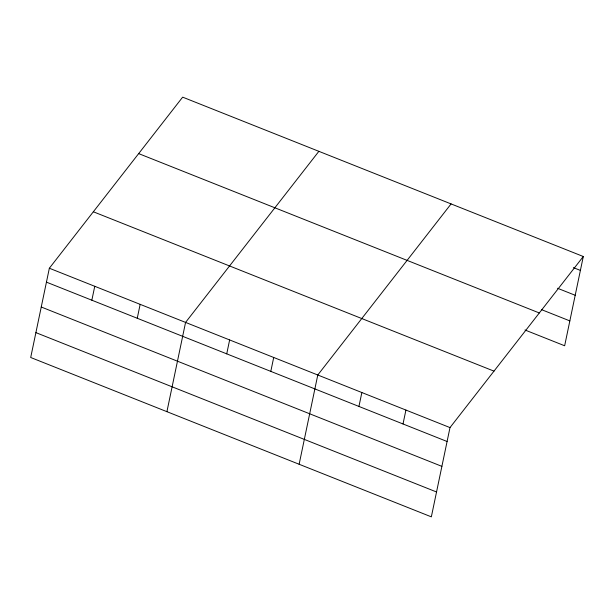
<?xml version="1.0" encoding="UTF-8"?>
<svg xmlns="http://www.w3.org/2000/svg" width="614" height="614" viewBox="0 0 614 614"><rect width="100%" height="100%" fill="white"/><g stroke="black" fill="none" stroke-linecap="round" stroke-linejoin="round"><path stroke-width="0.92" d="M49.35 268.234L30.7 357.494L431.343 516.85L449.993 427.59L583.3 256.506L182.657 97.15L49.35 268.234L449.993 427.59M91.847 300.2L94.756 286.293M137.252 318.259L140.161 304.352M166.916 411.672L185.566 322.411L318.873 151.328M226.735 353.848L229.636 339.941M270.805 371.378L273.706 357.471M299.133 464.261L317.783 375L451.09 203.917M358.944 406.437L361.853 392.53M403.014 423.967L405.923 410.06M583.3 256.506L564.65 345.766L524.985 329.994M573.346 267.612L580.391 270.413M557.573 288.273L575.203 295.28M541.64 309.686L569.846 320.899M138.664 153.607L539.307 312.963M93.336 211.776L493.986 371.132M46.441 282.141L447.084 441.497M41.245 307.008L441.896 466.364M35.896 332.627L436.539 491.983"/></g></svg>
